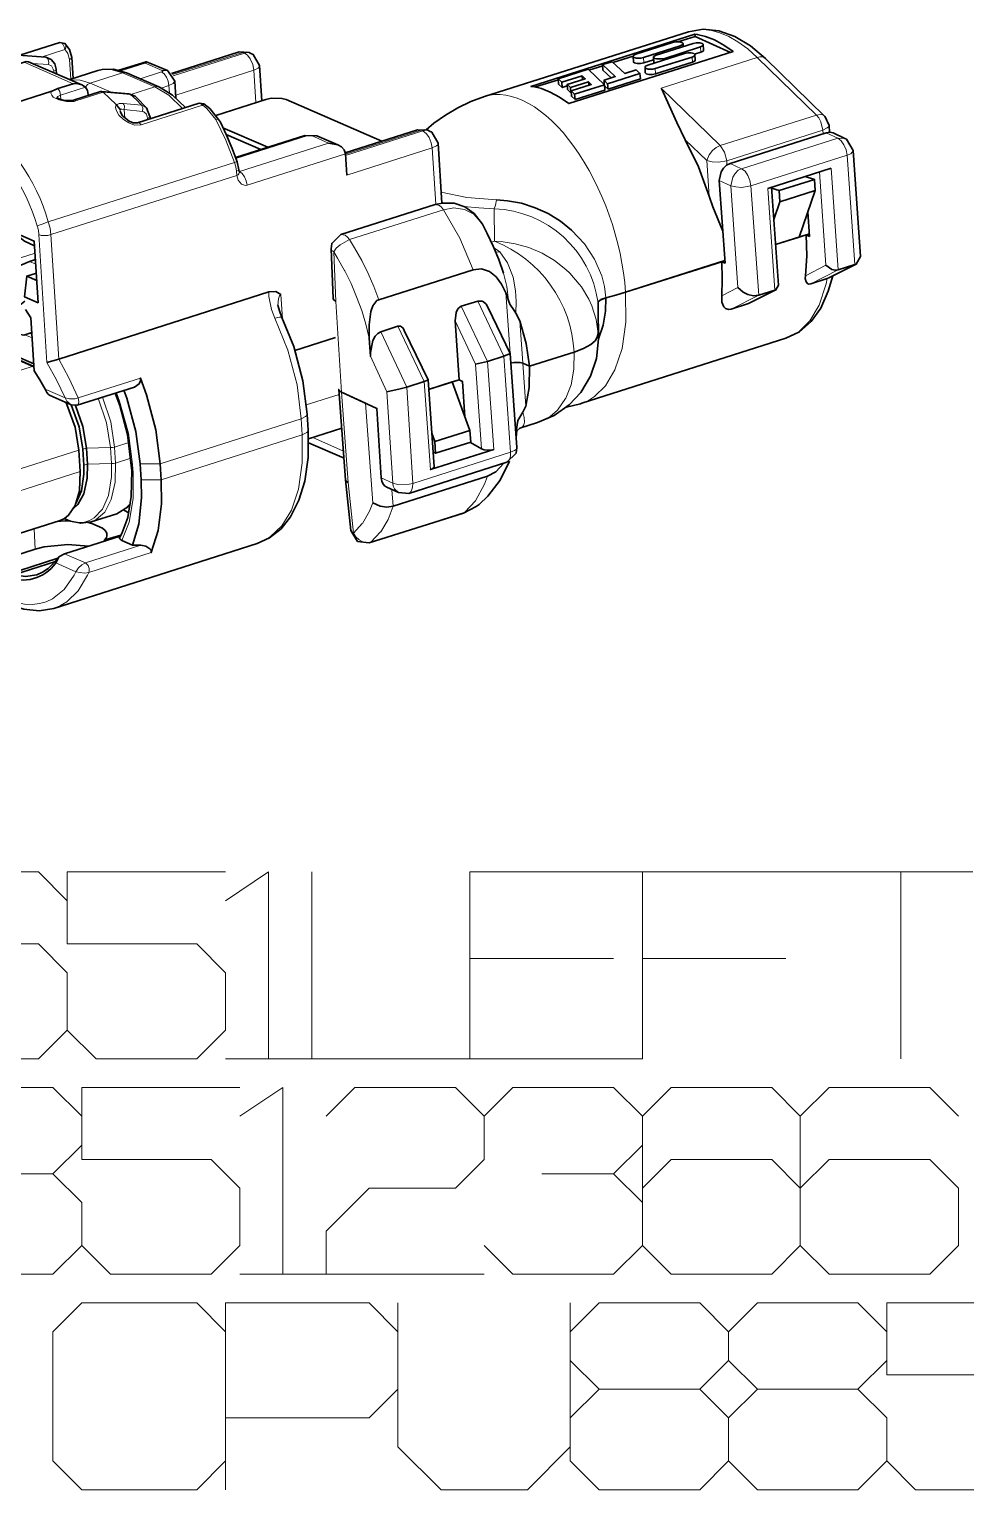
# Model space of a CAD drawing. Header units: millimetres. Extents: x 0 to 174, y 0 to 33.
# Drawn here: x 44.876 to 45.518, y 14.448 to 15.449 of the extents above; entities that cross this region are included whole.
import ezdxf

# ---------------------------------------------------------------- set-up
doc = ezdxf.new("R2010")
doc.units = ezdxf.units.MM
doc.layers.add('PDF_Geomertry', color=7, linetype='Continuous', true_color=0x405f80)

# ---------------------------------------------------------------- blocks, each defined once
blk = doc.blocks.new('SYM_CPU88567_058')
at = {"layer": 'PDF_Geomertry', "color": 7, "lineweight": 35}
for points in [[(0.1147, 0.1228), (0.12, 0.1272), (0.1279, 0.1329), (0.1364, 0.1379), (0.1453, 0.1421), (0.1546, 0.1456), (0.2943, 0.19), (0.3043, 0.1917), (0.3151, 0.1906), (0.3261, 0.1867), (0.3367, 0.1804), (0.3471, 0.1717), (0.3875, 0.1322)], [(-0.1271, 0.1579), (-0.1279, 0.1722), (-0.1294, 0.1779), (-0.1326, 0.1819), (-0.1362, 0.1826), (-0.1636, 0.1739)], [(0.2703, 0.1725), (0.2711, 0.1717), (0.2725, 0.1713), (0.2758, 0.1713), (0.2774, 0.1715), (0.3026, 0.1796), (0.304, 0.1803), (0.3044, 0.1807), (0.3044, 0.1811), (0.3044, 0.1813), (0.3043, 0.1815), (0.3038, 0.1819), (0.3021, 0.1824), (0.2997, 0.1824), (0.2975, 0.1819), (0.2722, 0.1739), (0.2708, 0.1733), (0.2704, 0.1729), (0.2704, 0.1725), (0.2706, 0.1688), (0.2707, 0.1686), (0.2708, 0.1685)], [(0.2989, 0.1868), (0.2871, 0.1831)], [(0.2907, 0.1799), (0.2906, 0.1817)], [(0.2985, 0.1746), (0.3029, 0.176), (0.3043, 0.1767), (0.3047, 0.1771), (0.3047, 0.1775), (0.3044, 0.1811)], [(0.3231, 0.1758), (0.2989, 0.1868), (0.2987, 0.1883)], [(-0.1385, 0.1611), (-0.1386, 0.1643), (-0.1396, 0.1679), (-0.1421, 0.171), (-0.1458, 0.1725), (-0.1647, 0.1739)], [(-0.0596, 0.1613), (-0.0133, 0.1761), (-0.0064, 0.1757), (-0.0053, 0.1751), (-0.0037, 0.1744), (0.0007, 0.1668), (0.0022, 0.1426)], [(0.2564, 0.1733), (0.2426, 0.1689)], [(0.2564, 0.1731), (0.2567, 0.1694), (0.2567, 0.1692), (0.2568, 0.169), (0.2574, 0.1686), (0.2592, 0.1682), (0.2615, 0.1682), (0.2637, 0.1686), (0.2704, 0.1707)], [(0.2644, 0.1656), (0.2653, 0.1647), (0.2667, 0.1643), (0.27, 0.1643), (0.2715, 0.1647), (0.2968, 0.1726), (0.2982, 0.1733), (0.2986, 0.1738), (0.2986, 0.1742), (0.2986, 0.1744), (0.2985, 0.1746), (0.2979, 0.175), (0.2962, 0.1754), (0.2939, 0.1754), (0.2917, 0.175), (0.2664, 0.1671), (0.265, 0.1664), (0.2646, 0.166), (0.2646, 0.1656), (0.2647, 0.1619), (0.2649, 0.1617), (0.265, 0.1615), (0.2654, 0.1611), (0.2672, 0.1606), (0.2696, 0.1606), (0.2718, 0.161), (0.2971, 0.169), (0.2985, 0.1697), (0.2989, 0.1701), (0.2989, 0.1706), (0.2986, 0.1742)], [(-0.2004, 0.1249), (-0.1993, 0.1292), (-0.1978, 0.1308), (-0.196, 0.1318), (-0.1417, 0.1492), (-0.1399, 0.15), (-0.1376, 0.151), (-0.1269, 0.1543), (-0.1246, 0.1544), (-0.121, 0.1536), (-0.1575, 0.1694), (-0.1592, 0.1696), (-0.1606, 0.169), (-0.1712, 0.1656), (-0.1763, 0.1644), (-0.1765, 0.1644), (-0.2308, 0.1471), (-0.2336, 0.1451), (-0.2353, 0.1408), (-0.2351, 0.14)], [(-0.05, 0.1381), (-0.0589, 0.1464), (-0.0675, 0.1518), (-0.0683, 0.1521), (-0.0904, 0.1618), (-0.0994, 0.1643), (-0.1071, 0.164), (-0.1101, 0.1633), (-0.1293, 0.1572)], [(-0.0567, 0.1446), (-0.0574, 0.1561), (-0.0622, 0.1632), (-0.0625, 0.1633), (-0.0768, 0.1694), (-0.0769, 0.1694), (-0.0957, 0.1636)], [(-0.0769, 0.1696), (-0.0778, 0.1685)], [(0.2368, 0.1536), (0.2256, 0.1642), (0.2051, 0.1576), (0.2054, 0.154), (0.2079, 0.1517), (0.2113, 0.1528)], [(0.2356, 0.1667), (0.2261, 0.1636)], [(0.2611, 0.1614), (0.2586, 0.1638), (0.2508, 0.1613), (0.2421, 0.1694), (0.2354, 0.1674), (0.2357, 0.1636), (0.2415, 0.1583)], [(0.2365, 0.1567), (0.2442, 0.1592), (0.2354, 0.1674)], [(0.2369, 0.1528), (0.2393, 0.1507), (0.2614, 0.1576), (0.2611, 0.1614), (0.239, 0.1543)], [(-0.121, 0.1535), (-0.1186, 0.1519), (-0.1172, 0.1497), (-0.1167, 0.1469), (-0.1167, 0.1463)], [(0.2053, 0.1571), (0.1896, 0.1521)], [(0.2079, 0.1517), (0.2076, 0.1553), (0.2051, 0.1576)], [(0.2217, 0.1572), (0.2215, 0.1597), (0.2076, 0.1553)], [(0.2215, 0.1597), (0.2236, 0.1578), (0.2113, 0.1539), (0.2115, 0.1503), (0.2138, 0.1482), (0.214, 0.1482)], [(0.2138, 0.1482), (0.2135, 0.1518), (0.2113, 0.1539)], [(0.226, 0.1533), (0.2258, 0.1557), (0.2135, 0.1518)], [(0.2258, 0.1557), (0.2278, 0.1539), (0.2139, 0.1494), (0.2142, 0.1458), (0.2167, 0.1435), (0.2371, 0.15), (0.2368, 0.1536), (0.2164, 0.1471)], [(0.2393, 0.1507), (0.239, 0.1543), (0.2365, 0.1567), (0.2367, 0.1539)], [(0.3179, 0.0532), (0.3111, 0.0699), (0.3085, 0.0774), (0.3013, 0.0974), (0.2921, 0.116), (0.2863, 0.1278), (0.2769, 0.1486), (0.2756, 0.1514)], [(-0.0946, 0.1364), (-0.0968, 0.1393), (-0.0976, 0.14), (-0.1021, 0.1444), (-0.1065, 0.1485), (-0.1065, 0.1486), (-0.1076, 0.149), (-0.1082, 0.149), (-0.1267, 0.1431), (-0.1324, 0.1428), (-0.1356, 0.1435), (-0.1385, 0.145)], [(-0.0744, 0.1319), (-0.0767, 0.1379), (-0.0836, 0.1449), (-0.0846, 0.1457), (-0.0889, 0.1475), (-0.1076, 0.149)], [(-0.0408, 0.141), (-0.0829, 0.1275), (-0.0858, 0.1276), (-0.0886, 0.1286), (-0.0932, 0.1324), (-0.0947, 0.1353)], [(-0.0129, 0.0932), (-0.0132, 0.0936), (-0.0135, 0.0954), (-0.0147, 0.1007), (-0.0181, 0.11), (-0.0219, 0.119), (-0.0262, 0.1279), (-0.0274, 0.1299), (-0.0335, 0.1374), (-0.0375, 0.1406)], [(-0.0292, 0.1326), (0.005, 0.1436), (0.0086, 0.1444), (0.016, 0.1443), (0.0188, 0.1436), (0.0844, 0.115)], [(0.2167, 0.1435), (0.2164, 0.1471), (0.2139, 0.1494)], [(-0.0743, 0.1303), (-0.0743, 0.1319)], [(0.3908, 0.1211), (0.3906, 0.1258), (0.3876, 0.1322)], [(-0.0244, 0.1242), (0.0063, 0.1108)], [(0.0593, 0.1069), (0.1089, 0.1228), (0.1158, 0.1224), (0.1169, 0.1218), (0.1185, 0.1211), (0.1229, 0.1135), (0.1254, 0.0726)], [(0.116, -0.0486), (0.0997, -0.0147), (0.0989, -0.0132), (0.0978, -0.0122), (0.0972, -0.0119), (0.0967, -0.0118), (0.0954, -0.0119), (0.0836, -0.0157), (0.0817, -0.0168), (0.0799, -0.0187), (0.0782, -0.0217), (0.0765, -0.0299), (0.0765, -0.0324), (0.0757, -0.02), (0.0756, -0.0108), (0.0768, -0.0018), (0.0783, 0.0022), (0.081, 0.0057), (0.0822, 0.0063), (0.1468, 0.0268), (0.1526, 0.0274), (0.1581, 0.0257), (0.1626, 0.0219), (0.1664, 0.0169), (0.1693, 0.011), (0.1711, 0.0057), (0.1719, 0.0033), (0.1749, -0.0011), (0.1761, -0.0028), (0.1789, -0.0081), (0.1832, -0.0237), (0.1854, -0.0393), (0.1808, -0.0372), (0.1792, -0.0368), (0.1747, -0.0368), (0.1726, -0.0372), (0.1747, -0.0368), (0.1792, -0.0368), (0.1808, -0.0372), (0.1854, -0.0393), (0.216, -0.0297), (0.2224, -0.0272), (0.2274, -0.0244), (0.2304, -0.0218), (0.2319, -0.0194), (0.2326, -0.0168), (0.2324, 0.0042), (0.2326, 0.0049), (0.2331, 0.0054), (0.2344, 0.0064), (0.2378, 0.0076), (0.2447, 0.0094), (0.2513, 0.0115), (0.3172, 0.0324), (0.3194, 0.0314), (0.3154, 0.0881), (0.3167, 0.0939), (0.3183, 0.0965), (0.3204, 0.0986), (0.3228, 0.0997), (0.3886, 0.1207), (0.3911, 0.1211), (0.3935, 0.1206), (0.4014, 0.1169), (0.4026, 0.1163), (0.4071, 0.1086), (0.4121, 0.036), (0.4092, 0.0308), (0.4082, 0.0304), (0.3969, 0.0268), (0.3947, 0.0265), (0.3925, 0.0271), (0.3885, 0.03)], [(-0.0222, 0.1196), (0.0015, 0.1093)], [(0.0542, 0.1124), (0.0399, 0.1186), (0.0317, 0.1189), (-0.0158, 0.1038)], [(0.0603, 0.0917), (0.0594, 0.1063), (0.0585, 0.109), (0.0567, 0.111), (0.0542, 0.1124), (0.0479, 0.1136)], [(0.3486, 0.0826), (0.3921, 0.0964)], [(0.3743, 0.0907), (0.3806, 0.0888)], [(0.3282, 0.0147), (0.3318, 0.0114), (0.3349, 0.0099), (0.3388, 0.009), (0.3424, 0.0094), (0.3535, 0.0129), (0.3542, 0.0132), (0.356, 0.0164), (0.3512, 0.0835)], [(0.3512, 0.0828), (0.3564, 0.0811), (0.3569, 0.0733), (0.3528, 0.0613)], [(0.3569, 0.0733), (0.3811, 0.0811), (0.3806, 0.0888), (0.3564, 0.0811)], [(0.3811, 0.0811), (0.3701, 0.0493)], [(0.1676, 0.0246), (0.1644, 0.0339), (0.1607, 0.0431), (0.1565, 0.0518), (0.1532, 0.0581), (0.1475, 0.0654), (0.1413, 0.07), (0.134, 0.0724), (0.126, 0.0726), (0.1208, 0.0715), (0.0564, 0.051), (0.0501, 0.0449), (0.0496, 0.0413), (0.051, 0.0072), (0.0513, 0.0064), (0.0528, 0.0051)], [(0.2143, 0.054), (0.2067, 0.0601), (0.1982, 0.0653), (0.1893, 0.0694), (0.18, 0.0724), (0.1703, 0.0742), (0.1628, 0.0747)], [(0.3771, 0.0515), (0.3701, 0.0493), (0.354, 0.0442), (0.375, 0.0508), (0.3772, 0.0497), (0.3761, 0.0665)], [(-0.1588, 0.0225), (-0.1603, 0.0083), (-0.151, 0.0042), (-0.1536, 0.0464), (-0.1687, 0.0531), (-0.1603, 0.0464), (-0.1535, 0.0433)], [(0.375, 0.0508), (0.3753, 0.0364), (0.3744, 0.0228), (0.3743, 0.0208), (0.3749, 0.0185), (0.3758, 0.0174), (0.3765, 0.0171), (0.3781, 0.0172), (0.3893, 0.0208), (0.3904, 0.0213), (0.4092, 0.0308)], [(-0.1528, 0.0338), (-0.1569, 0.0325), (-0.166, 0.0286), (-0.1731, 0.024), (-0.1886, 0.0121), (-0.1932, 0.0042), (-0.1933, 0.0018), (-0.1932, 0), (-0.1928, -0.0021), (-0.1919, -0.004), (-0.1892, -0.0065), (-0.1654, -0.0169)], [(0.1763, -0.0878), (0.1769, -0.0836), (0.1788, -0.0818), (0.191, -0.0779), (0.2024, -0.0731), (0.2126, -0.0658), (0.2206, -0.0572), (0.2272, -0.0461), (0.2314, -0.0339), (0.2328, -0.0204), (0.236, -0.0112), (0.2376, -0.0015), (0.2378, 0.0076), (0.2447, 0.0094), (0.2513, 0.0115), (0.3193, 0.0331)], [(0.3172, 0.0324), (0.3175, 0.0204), (0.3171, 0.009), (0.3172, 0.0046), (0.3185, 0.0014), (0.3196, 0.0003), (0.3219, -0.0004), (0.3235, -0.0001), (0.3347, 0.0035), (0.3354, 0.0038), (0.3542, 0.0132)], [(-0.1519, 0.0196), (-0.1588, 0.0225), (-0.1522, 0.0246)], [(0.2107, -0.0674), (0.2203, -0.0649), (0.2214, -0.0646), (0.3611, -0.0201), (0.3704, -0.0157), (0.3783, -0.0087), (0.385, 0.0006), (0.3901, 0.0122), (0.3931, 0.0226)], [(0.0153, 0.0099), (0.0118, 0.0119), (0.0071, 0.0118), (-0.1369, -0.0343), (-0.145, -0.0368)], [(0.0132, 0.0026), (0.0142, -0.0014), (0.016, -0.0058), (0.024, -0.0258), (0.0303, -0.0493), (0.0332, -0.0721), (0.0339, -0.0831), (0.0339, -0.1017), (0.0317, -0.1179), (0.0276, -0.131), (0.0219, -0.1424), (0.0154, -0.1506), (0.0075, -0.1569), (-0.001, -0.1608), (-0.1403, -0.2053), (-0.1503, -0.2069), (-0.1608, -0.2057), (-0.1694, -0.2029), (-0.1733, -0.2011), (-0.1746, -0.1999), (-0.1749, -0.1987), (-0.1751, -0.1975), (-0.176, -0.1837), (-0.1729, -0.1833)], [(-0.1601, 0.0053), (-0.1647, 0.0017), (-0.1668, -0.0003), (-0.1683, -0.0029), (-0.1693, -0.0057), (-0.1694, -0.0086), (-0.1693, -0.0104), (-0.169, -0.0125), (-0.1682, -0.0144), (-0.1669, -0.0158), (-0.1654, -0.0169), (-0.1649, -0.0171), (-0.1643, -0.0172), (-0.1608, -0.0179), (-0.1554, -0.0162)], [(-0.0864, -0.1618), (-0.0807, -0.1619), (-0.0772, -0.1626), (-0.0744, -0.1644), (-0.0737, -0.1651), (-0.0735, -0.166), (-0.0735, -0.1669), (-0.0689, -0.1519), (-0.0665, -0.1336), (-0.0667, -0.1171), (-0.0674, -0.1061), (-0.0704, -0.0829), (-0.0767, -0.0589), (-0.081, -0.0474), (-0.0808, -0.0493), (-0.0819, -0.0514), (-0.0851, -0.0535), (-0.1243, -0.066), (-0.1283, -0.0656), (-0.1428, -0.0593), (-0.1436, -0.0589), (-0.144, -0.0585), (-0.145, -0.0572), (-0.1462, -0.0549), (-0.1499, -0.0485), (-0.1537, -0.0425), (-0.156, -0.0061), (-0.1597, -0.0004)], [(0.1413, -0.074), (0.1396, -0.0496), (0.1374, -0.0485), (0.1325, -0.05), (0.1164, -0.0551), (0.1374, -0.0485), (0.1346, -0.0082), (0.1353, -0.0024), (0.1365, 0), (0.1379, 0.0015), (0.1387, 0.0018), (0.15, 0.0054), (0.1531, 0.0054), (0.154, 0.0049), (0.1558, 0.0033), (0.1572, 0.0008), (0.1722, -0.0306)], [(0.2378, 0.0076), (0.2339, 0.0061), (0.2328, 0.0051), (0.2324, 0.0042), (0.2326, -0.0168), (0.2319, -0.0194), (0.2304, -0.0218), (0.2274, -0.0244), (0.2224, -0.0272), (0.216, -0.0297), (0.1854, -0.0393), (0.1853, -0.0539), (0.1829, -0.0665), (0.1808, -0.0707), (0.1776, -0.0765), (0.1771, -0.0794), (0.1761, -0.0856)], [(0.2325, 0.0006), (0.2328, -0.0204)], [(-0.2026, -0.0183), (-0.1544, -0.0393), (-0.1542, -0.0394), (-0.1539, -0.0396), (-0.2025, -0.0183)], [(-0.154, -0.0376), (-0.2001, -0.0176)], [(0.0249, -0.0285), (0.0526, -0.0196)], [(0.0549, -0.0551), (0.055, -0.0557), (0.0553, -0.0562), (0.0567, -0.0571), (0.081, -0.0682), (0.0839, -0.1158), (0.0843, -0.1179), (0.0851, -0.1197), (0.0863, -0.1212), (0.0878, -0.1222), (0.0957, -0.1258), (0.1028, -0.1264), (0.1699, -0.105), (0.1763, -0.0989), (0.1767, -0.0949), (0.1722, -0.0306), (0.1722, -0.0306), (0.1722, -0.0307), (0.1721, -0.0307), (0.1718, -0.0308), (0.1679, -0.0324), (0.1567, -0.036), (0.1486, -0.0379)], [(0.1722, -0.0306), (0.1722, -0.0306)], [(0.0879, -0.0568), (0.0969, -0.0547), (0.1014, -0.0535), (0.1133, -0.0497), (0.1157, -0.0489), (0.1158, -0.0487), (0.116, -0.0486), (0.116, -0.0486), (0.116, -0.0486), (0.1201, -0.1081), (0.12, -0.1086), (0.1194, -0.1092), (0.1186, -0.1097), (0.1176, -0.1101), (0.161, -0.0964), (0.1589, -0.0968), (0.1544, -0.0965), (0.1526, -0.0958), (0.145, -0.0914)], [(0.1325, -0.05), (0.1447, -0.0832), (0.1206, -0.0908), (0.1185, -0.085)], [(-0.0922, -0.0557), (-0.0903, -0.0611), (-0.084, -0.084), (-0.0811, -0.1061), (-0.0804, -0.1171), (-0.0803, -0.1294), (-0.0821, -0.1474), (-0.0864, -0.1618), (-0.0936, -0.1586), (-0.0949, -0.1578), (-0.0953, -0.1572), (-0.0953, -0.1568), (-0.0951, -0.1564), (-0.0937, -0.1539), (-0.0896, -0.1428), (-0.0872, -0.1285), (-0.0869, -0.1108), (-0.0874, -0.1054), (-0.0899, -0.086), (-0.0951, -0.0661), (-0.0983, -0.0576)], [(0.0596, -0.1172), (0.0549, -0.0551), (0.055, -0.0557), (0.0553, -0.0562), (0.0567, -0.0571), (0.0731, -0.0646)], [(-0.216, -0.1704), (-0.136, -0.1449), (-0.1329, -0.1435), (-0.1301, -0.1414), (-0.1256, -0.1347), (-0.1226, -0.1246), (-0.1222, -0.1114), (-0.1231, -0.0968), (-0.1256, -0.0811), (-0.1313, -0.0654), (-0.1319, -0.064)], [(-0.1249, -0.1329), (-0.1212, -0.1247), (-0.1196, -0.1131), (-0.1196, -0.1071), (-0.1203, -0.0961), (-0.1228, -0.0808), (-0.1283, -0.0657), (-0.1285, -0.0656)], [(-0.1265, -0.1364), (-0.1239, -0.134), (-0.1197, -0.1267), (-0.1174, -0.116), (-0.1172, -0.1064), (-0.1179, -0.0954), (-0.1203, -0.0806), (-0.1254, -0.0661)], [(0.0569, -0.0818), (0.0342, -0.089)], [(0.1447, -0.0832), (0.1453, -0.0912), (0.1211, -0.0989)], [(0.0342, -0.0917), (0.0585, -0.1022)], [(0.1193, -0.0979), (0.1211, -0.0989), (0.1206, -0.0908)], [(0.1717, -0.1042), (0.1653, -0.1174), (0.1569, -0.1283), (0.1511, -0.1339), (0.1489, -0.1354), (0.1403, -0.1399), (0.0758, -0.1603), (0.0678, -0.1593), (0.0631, -0.1519), (0.0596, -0.1172), (0.0599, -0.1179), (0.0601, -0.1182), (0.0614, -0.119)], [(0.1679, -0.1056), (0.1625, -0.1115), (0.1568, -0.1146), (0.0922, -0.1351), (0.0921, -0.1351), (0.0878, -0.1358), (0.0832, -0.1351), (0.0783, -0.1328)], [(-0.1332, -0.1436), (-0.131, -0.1446), (-0.1289, -0.1453), (-0.1218, -0.1468), (-0.1147, -0.1458), (-0.0972, -0.1403), (-0.089, -0.1353), (-0.0878, -0.134)], [(-0.0889, -0.14), (-0.0904, -0.1389), (-0.0922, -0.1379)], [(-0.1294, -0.1451), (-0.1325, -0.1451), (-0.1354, -0.1453), (-0.1375, -0.1454)], [(-0.1354, -0.1447), (-0.1354, -0.1453)], [(-0.1061, -0.1593), (-0.1053, -0.1583), (-0.1042, -0.1565), (-0.1039, -0.1556), (-0.1039, -0.1546), (-0.104, -0.1537), (-0.105, -0.1519), (-0.1069, -0.1501), (-0.1143, -0.1471), (-0.1168, -0.1464)], [(-0.139, -0.1731), (-0.1676, -0.1822), (-0.1596, -0.1833), (-0.1519, -0.1821), (-0.1479, -0.1804), (-0.144, -0.1779), (-0.1372, -0.1707), (-0.1367, -0.1699), (-0.1329, -0.1678), (-0.0947, -0.1556)], [(-0.0944, -0.1551), (-0.1053, -0.1583)], [(-0.1165, -0.1625), (-0.1306, -0.1614), (-0.1468, -0.1631), (-0.1529, -0.1647), (-0.2004, -0.1799), (-0.2013, -0.1657)], [(-0.1389, -0.1742), (-0.1368, -0.1699)], [(-0.176, -0.1837), (-0.1642, -0.1794), (-0.1374, -0.1708)]]:
    blk.add_lwpolyline(points, dxfattribs=at)
at = {"layer": 'PDF_Geomertry', "color": 7, "lineweight": 13}
for points in [[(0.3471, 0.1717), (0.346, 0.1724), (0.3447, 0.1728), (0.3431, 0.1728), (0.3414, 0.1724), (0.3349, 0.1782), (0.3282, 0.1831), (0.3219, 0.1867), (0.3158, 0.1892), (0.3101, 0.1907), (0.3046, 0.1914), (0.2996, 0.1911), (0.2947, 0.1901), (0.2943, 0.19)], [(-0.1326, 0.1819), (-0.1321, 0.1813), (-0.1319, 0.1807), (-0.1319, 0.1801), (-0.1321, 0.179), (-0.1328, 0.1778), (-0.1332, 0.1797), (-0.134, 0.1814), (-0.1346, 0.1821), (-0.1351, 0.1825), (-0.1362, 0.1826)], [(0.2887, 0.1792), (0.2886, 0.1803)], [(-0.1287, 0.1574), (-0.1296, 0.171), (-0.1306, 0.175), (-0.1315, 0.1765), (-0.1328, 0.1778), (-0.1489, 0.1726)], [(-0.1439, 0.1675), (-0.1437, 0.1692), (-0.144, 0.1708), (-0.1444, 0.1715), (-0.1449, 0.1719), (-0.1453, 0.1722), (-0.1458, 0.1725)], [(-0.1296, 0.171), (-0.1283, 0.1717), (-0.1281, 0.1719), (-0.1279, 0.1722)], [(-0.059, 0.1606), (-0.0108, 0.1758), (-0.0097, 0.1753), (-0.0074, 0.1757), (-0.0053, 0.1751)], [(-0.0568, 0.1465), (-0.0033, 0.1636), (-0.004, 0.1676), (-0.0057, 0.1714), (-0.0076, 0.1739), (-0.0097, 0.1753), (-0.0585, 0.1597)], [(-0.0064, 0.1757), (-0.0086, 0.1763), (-0.0108, 0.1758), (-0.0133, 0.1761)], [(0.2637, 0.1686), (0.2635, 0.1722)], [(0.3906, 0.1258), (0.3903, 0.1249), (0.3894, 0.124), (0.3864, 0.1225), (0.3849, 0.1283), (0.3836, 0.131), (0.3819, 0.1329), (0.3161, 0.1119), (0.2756, 0.1514), (0.3414, 0.1724), (0.3819, 0.1329), (0.3846, 0.1333), (0.3862, 0.1331), (0.3876, 0.1322)], [(0.2775, 0.1706), (0.2774, 0.1715)], [(0.2971, 0.169), (0.2968, 0.1726)], [(0.3029, 0.176), (0.3026, 0.1796)], [(-0.1269, 0.1543), (-0.1606, 0.169)], [(-0.1401, 0.1619), (-0.1403, 0.1631), (-0.1406, 0.1644), (-0.1418, 0.1667), (-0.1439, 0.1675), (-0.155, 0.1683)], [(-0.1403, 0.1631), (-0.139, 0.1636), (-0.1388, 0.164), (-0.1386, 0.1643)], [(-0.101, 0.1485), (-0.1153, 0.1547), (-0.0932, 0.1618), (-0.0711, 0.1522), (-0.0697, 0.1524), (-0.0683, 0.1521)], [(-0.0904, 0.1618), (-0.0918, 0.1621), (-0.0932, 0.1618), (-0.1019, 0.1642), (-0.1061, 0.1642), (-0.1101, 0.1633)], [(-0.0943, 0.1632), (-0.0778, 0.1685), (-0.0661, 0.1633)], [(-0.0665, 0.1624), (-0.0812, 0.1576)], [(-0.0625, 0.1633), (-0.0661, 0.1633), (-0.0658, 0.1632), (-0.0657, 0.1631), (-0.0657, 0.1629), (-0.0658, 0.1628), (-0.066, 0.1626), (-0.0665, 0.1624), (-0.0647, 0.1611), (-0.0631, 0.1588), (-0.0619, 0.156), (-0.0614, 0.1531), (-0.0585, 0.1544), (-0.0574, 0.1561)], [(-0.0019, 0.1414), (-0.0033, 0.1636), (-0.0003, 0.1651), (0.0004, 0.166), (0.0007, 0.1668)], [(0.2718, 0.161), (0.2715, 0.1647)], [(-0.1376, 0.151), (-0.1369, 0.1501), (-0.1362, 0.149), (-0.1356, 0.1465), (-0.1375, 0.1456), (-0.1381, 0.1447)], [(-0.1354, 0.1435), (-0.1356, 0.1465), (-0.1186, 0.1519), (-0.1172, 0.1538), (-0.1153, 0.1547), (-0.1222, 0.1568), (-0.1289, 0.1569)], [(-0.0522, 0.1374), (-0.0615, 0.1464), (-0.0711, 0.1522), (-0.0869, 0.1471)], [(-0.0667, 0.1514), (-0.0614, 0.1531), (-0.0611, 0.1481)], [(-0.1417, 0.1492), (-0.1422, 0.1478), (-0.1417, 0.1464), (-0.1406, 0.1451), (-0.1368, 0.1432), (-0.1315, 0.1421), (-0.1264, 0.1422), (-0.1251, 0.1426), (-0.1065, 0.1485)], [(-0.1251, 0.1426), (-0.1267, 0.1431)], [(-0.1165, 0.1464), (-0.1167, 0.1464)], [(-0.1065, 0.1486), (-0.0878, 0.1469), (-0.0889, 0.1475)], [(-0.0928, 0.1408), (-0.0954, 0.1407), (-0.0964, 0.1403), (-0.0968, 0.1394)], [(-0.0767, 0.1379), (-0.0801, 0.1396), (-0.0839, 0.1435), (-0.0878, 0.1469), (-0.0846, 0.1457)], [(-0.0385, 0.1396), (-0.0804, 0.1261), (-0.085, 0.126), (-0.0889, 0.1275), (-0.0926, 0.1299), (-0.0957, 0.1329), (-0.0975, 0.1363), (-0.0979, 0.1382), (-0.0976, 0.14)], [(-0.0917, 0.1308), (-0.0921, 0.1367), (-0.0936, 0.1369), (-0.0943, 0.1368), (-0.0947, 0.1364), (-0.0947, 0.1353)], [(-0.076, 0.1297), (-0.076, 0.1307), (-0.0768, 0.1335), (-0.0785, 0.1351), (-0.0796, 0.1354)], [(-0.076, 0.1307), (-0.0747, 0.1313), (-0.0744, 0.1317), (-0.0743, 0.1319)], [(-0.0147, 0.1007), (-0.0147, 0.1007), (-0.0147, 0.1007), (-0.0149, 0.1007), (-0.0151, 0.1007), (-0.0165, 0.1003), (-0.0165, 0.1003), (-0.0224, 0.1156), (-0.0293, 0.1299), (-0.0354, 0.1374), (-0.0383, 0.1396)], [(-0.0274, 0.1299), (-0.0274, 0.1299), (-0.0275, 0.13), (-0.0276, 0.13), (-0.0282, 0.1301), (-0.0293, 0.1299)], [(-0.0804, 0.1261), (-0.081, 0.1268), (-0.0817, 0.1274), (-0.0822, 0.1276), (-0.0829, 0.1275)], [(0.0594, 0.106), (0.1114, 0.1225), (0.1125, 0.1221), (0.0594, 0.1051)], [(0.0603, 0.0917), (0.1189, 0.1103), (0.1182, 0.1139), (0.1168, 0.1174), (0.1149, 0.1201), (0.1125, 0.1221), (0.1149, 0.1224), (0.1169, 0.1218)], [(0.1158, 0.1224), (0.1136, 0.1229), (0.1114, 0.1225), (0.1089, 0.1228)], [(0.3207, 0.0988), (0.3206, 0.1015), (0.3864, 0.1225), (0.3865, 0.12)], [(0.3886, 0.1207), (0.3965, 0.1171), (0.3307, 0.0961), (0.3228, 0.0997)], [(-0.0156, 0.1031), (0.0336, 0.1188)], [(0.0363, 0.1188), (0.0479, 0.1136), (-0.0131, 0.0942), (-0.0112, 0.0928), (-0.0096, 0.0906), (-0.0085, 0.0878), (-0.0079, 0.0849)], [(0.0399, 0.1186), (0.0363, 0.1188), (0.0336, 0.1188), (0.0317, 0.1189)], [(0.1213, 0.0717), (0.1189, 0.1103), (0.1218, 0.1117), (0.1226, 0.1125), (0.1229, 0.1135)], [(0.3085, 0.0774), (0.3068, 0.1017), (0.3106, 0.1007), (0.3149, 0.1006), (0.3206, 0.1015), (0.319, 0.1074), (0.3161, 0.1119), (0.3133, 0.1107), (0.3107, 0.1085), (0.3085, 0.1057), (0.3068, 0.1017), (0.2921, 0.116)], [(0.3235, -0.0001), (0.3424, 0.0094), (0.3371, 0.0844), (0.3307, 0.0833), (0.3268, 0.0836), (0.3233, 0.0844), (0.3246, 0.0903), (0.3262, 0.0929), (0.3283, 0.095), (0.3307, 0.0961), (0.3331, 0.0944), (0.335, 0.0915), (0.3364, 0.0881), (0.3371, 0.0844), (0.4029, 0.1053), (0.4022, 0.109), (0.4008, 0.1125), (0.3989, 0.1153), (0.3965, 0.1171)], [(0.4014, 0.1169), (0.3967, 0.1171)], [(-0.1243, -0.066), (-0.1239, -0.0657), (-0.1236, -0.0653), (-0.1233, -0.0649), (-0.1232, -0.0635), (-0.1236, -0.061), (-0.1257, -0.0615), (-0.1296, -0.0615), (-0.1325, -0.0608), (-0.1385, -0.0485), (-0.145, -0.0368), (-0.1506, 0.051), (-0.1488, 0.0504), (-0.1443, 0.0504), (-0.1422, 0.051), (-0.1428, 0.0553), (-0.144, 0.0596), (-0.0165, 0.1003), (-0.0157, 0.0974), (-0.0151, 0.0944), (-0.0149, 0.0915), (-0.014, 0.0919), (-0.0135, 0.0925), (-0.0132, 0.0936)], [(0.0594, 0.1063), (-0.0079, 0.0849), (-0.009, 0.0846), (-0.0117, 0.0854), (-0.0139, 0.0882), (-0.0149, 0.0915), (-0.1422, 0.051), (-0.1369, -0.0343), (-0.1299, -0.0472), (-0.1236, -0.061), (-0.081, -0.0474)], [(0.4071, 0.1086), (0.4069, 0.1078), (0.4065, 0.1074), (0.4054, 0.1064), (0.4029, 0.1053), (0.4082, 0.0304), (0.3893, 0.0208), (0.3886, 0.0172), (0.3838, 0.0026), (0.3774, -0.0082), (0.3699, -0.0157), (0.3656, -0.0183), (0.3611, -0.0201)], [(-0.0151, 0.0944), (-0.0139, 0.0949), (-0.0136, 0.0951), (-0.0135, 0.0954)], [(-0.0133, 0.0943), (-0.0131, 0.0942), (-0.0132, 0.094)], [(0.3744, 0.0228), (0.3885, 0.03), (0.384, 0.0939)], [(0.3781, 0.0172), (0.3969, 0.0268), (0.3921, 0.0964)], [(0.3171, 0.009), (0.3282, 0.0147), (0.3233, 0.0844), (0.3154, 0.0881)], [(0.3486, 0.0826), (0.3535, 0.0129), (0.3347, 0.0035)], [(0.1208, 0.0715), (0.1238, 0.071), (0.1253, 0.0697), (0.1267, 0.0679), (0.0622, 0.0475), (0.0608, 0.0493), (0.0593, 0.0506), (0.0564, 0.051)], [(0.1406, 0.0703), (0.1507, 0.0692), (0.1613, 0.0686), (0.1622, 0.0711), (0.1628, 0.0747), (0.1425, 0.0764), (0.125, 0.08)], [(0.1254, 0.0731), (0.1261, 0.0729), (0.1268, 0.0728)], [(0.1532, 0.0581), (0.1474, 0.0649), (0.141, 0.0682), (0.1336, 0.0692), (0.1267, 0.0679), (0.1378, 0.0485), (0.1468, 0.0268)], [(0.2143, 0.054), (0.2231, 0.0447), (0.23, 0.0342), (0.2349, 0.0228), (0.2368, 0.0153), (0.2378, 0.0076)], [(0.0822, 0.0063), (0.0788, 0.0154), (0.0749, 0.0244), (0.0706, 0.0333), (0.0706, 0.0333), (0.0657, 0.0419), (0.0622, 0.0475), (0.0558, 0.044), (0.0531, 0.0417), (0.0514, 0.0392), (0.0501, 0.0401), (0.0497, 0.0407), (0.0496, 0.0413)], [(0.1625, 0.039), (0.1651, 0.0392), (0.1614, 0.0417)], [(-0.1531, 0.0383), (-0.1906, 0.0264), (-0.1924, 0.0251), (-0.2143, -0.0015), (-0.2156, -0.005), (-0.215, -0.0135), (-0.2146, -0.0149), (-0.214, -0.0156), (-0.2132, -0.0161), (-0.2101, -0.0172), (-0.1839, -0.0087)], [(-0.1526, 0.0306), (-0.1569, 0.0325)], [(0.071, -0.1471), (0.0649, -0.1536), (0.0614, -0.119), (0.0567, -0.0571), (0.0528, 0.0051), (0.0514, 0.0392), (0.054, 0.0349), (0.0589, 0.0264), (0.059, 0.0261), (0.0633, 0.0174), (0.0671, 0.0082), (0.0706, -0.001), (0.0733, -0.0104), (0.0757, -0.02)], [(0.1761, -0.0028), (0.1764, 0.0051), (0.1758, 0.0125), (0.1742, 0.0217), (0.1704, 0.0315), (0.1651, 0.0392)], [(0.1711, 0.0057), (0.1699, 0.0154), (0.1676, 0.0246)], [(-0.0811, -0.1061), (-0.0674, -0.1061), (0.0292, -0.0753), (0.0263, -0.0521), (0.0199, -0.0282), (0.0112, -0.0062), (0.0088, -0.0004), (0.0069, 0.0085), (0.0071, 0.0118)], [(0.1693, 0.011), (0.1722, -0.0304)], [(0.2214, -0.0646), (0.2258, -0.0628), (0.2301, -0.0601), (0.2376, -0.0526), (0.244, -0.0418), (0.2489, -0.0272), (0.2514, -0.009), (0.2513, 0.0115)], [(0.0132, 0.0026), (0.0135, 0.0069), (0.0142, 0.009), (0.0153, 0.0099), (0.0164, -0.0068)], [(0.161, -0.0964), (0.1567, -0.036), (0.1387, 0.0018)], [(0.15, 0.0054), (0.1679, -0.0324), (0.1725, -0.0982), (0.1751, -0.0971), (0.1763, -0.0962), (0.1765, -0.0957), (0.1767, -0.0949)], [(0.2378, 0.0076), (0.2378, 0.0076)], [(0.016, -0.0058), (0.0158, -0.0058), (0.0158, -0.0057), (0.0154, -0.0056), (0.0144, -0.0056), (0.0112, -0.0062)], [(0.1526, -0.0958), (0.1486, -0.0379), (0.1346, -0.0082)], [(0.1829, -0.0665), (0.1808, -0.0372), (0.1789, -0.0081)], [(-0.1551, -0.0199), (-0.1601, -0.0178)], [(-0.1553, -0.0172), (-0.1565, -0.0167)], [(0.0957, -0.1258), (0.0931, -0.1233), (0.0922, -0.1215), (0.0918, -0.1194), (0.0953, -0.1203), (0.1031, -0.1201), (0.1056, -0.1196), (0.1014, -0.0535), (0.0836, -0.0157)], [(0.0954, -0.0119), (0.1133, -0.0497), (0.1176, -0.1101)], [(-0.3363, -0.0844), (-0.3165, -0.0931), (-0.2358, -0.0672), (-0.2343, -0.0649), (-0.1544, -0.0393)], [(0.0839, -0.1158), (0.0918, -0.1194), (0.0879, -0.0568), (0.0765, -0.0324)], [(-0.1462, -0.0549), (-0.1325, -0.0608), (-0.1313, -0.0632), (-0.1283, -0.0656)], [(-0.0936, -0.1586), (-0.0887, -0.146), (-0.086, -0.1299), (-0.0858, -0.1121), (-0.0863, -0.1065), (-0.0892, -0.0851), (-0.0953, -0.0631), (-0.0974, -0.0574)], [(0.0551, -0.0586), (0.0326, -0.0658)], [(-0.0876, -0.1022), (-0.0981, -0.1056), (-0.0986, -0.0946), (-0.1, -0.0949), (-0.1015, -0.095), (-0.1042, -0.0781), (-0.1099, -0.0612)], [(-0.0889, -0.0914), (-0.0986, -0.0946), (-0.1012, -0.0774), (-0.1069, -0.0604), (-0.1069, -0.0604)], [(0.0711, -0.1471), (0.076, -0.1386), (0.0783, -0.1328), (0.0731, -0.0646)], [(0.0339, -0.0831), (0.0336, -0.0839), (0.0329, -0.0847), (0.0299, -0.0862), (0.0292, -0.0753), (0.0322, -0.0737), (0.0329, -0.0729), (0.0332, -0.0721)], [(0.1769, -0.0836), (0.1771, -0.0794)], [(0.1808, -0.0707), (0.1819, -0.0744), (0.1821, -0.0776), (0.1815, -0.0794), (0.1806, -0.0808), (0.1788, -0.0818)], [(-0.001, -0.1608), (0.0036, -0.1589), (0.0079, -0.1562), (0.0158, -0.1487), (0.0224, -0.1378), (0.0272, -0.1235), (0.0299, -0.1054), (0.0299, -0.0862), (-0.0667, -0.1171), (-0.0804, -0.1171)], [(0.0371, -0.0881), (0.0581, -0.0974)], [(-0.3239, -0.1047), (-0.3228, -0.0989), (-0.3211, -0.0961), (-0.3189, -0.0942), (-0.3165, -0.0931), (-0.3115, -0.0958), (-0.3071, -0.0997), (-0.3028, -0.1044), (-0.2985, -0.1106), (-0.2947, -0.1174), (-0.2915, -0.1249), (-0.289, -0.1328), (-0.2865, -0.1481), (-0.2058, -0.1222), (-0.2031, -0.1222), (-0.1231, -0.0968)], [(-0.1147, -0.1458), (-0.1113, -0.1443), (-0.1054, -0.1392), (-0.101, -0.1306), (-0.0982, -0.1186), (-0.0981, -0.1056), (-0.0993, -0.1058), (-0.1008, -0.106), (-0.1015, -0.095), (-0.1179, -0.0954), (-0.1203, -0.0961)], [(0.1028, -0.1264), (0.1035, -0.126), (0.104, -0.1256), (0.105, -0.124), (0.1054, -0.1219), (0.1056, -0.1196), (0.1725, -0.0982), (0.1725, -0.1007), (0.1721, -0.1026), (0.1711, -0.1042), (0.1706, -0.1047), (0.1699, -0.105)], [(-0.131, -0.1446), (-0.1311, -0.1444), (-0.1313, -0.1443), (-0.1269, -0.1458), (-0.1229, -0.1464), (-0.1192, -0.1461), (-0.1157, -0.145), (-0.1125, -0.1432), (-0.1069, -0.1372), (-0.1029, -0.1279), (-0.1008, -0.1151), (-0.1008, -0.106), (-0.1172, -0.1064), (-0.1196, -0.1071)], [(-0.0874, -0.1054), (-0.0874, -0.1056), (-0.0871, -0.1058), (-0.0868, -0.1061), (-0.0863, -0.1065)], [(-0.3003, -0.1481), (-0.2975, -0.1487), (-0.29, -0.1487), (-0.2865, -0.1481), (-0.2857, -0.1626), (-0.2049, -0.1369), (-0.2021, -0.1369), (-0.1222, -0.1114)], [(-0.0869, -0.1108), (-0.0869, -0.111), (-0.0868, -0.1114), (-0.0865, -0.1117), (-0.0858, -0.1121)], [(0.1568, -0.1146), (0.1547, -0.12), (0.1486, -0.1314), (0.1411, -0.1393), (0.1497, -0.1349), (0.1511, -0.1339)], [(0.0922, -0.1351), (0.0912, -0.1239)], [(-0.0972, -0.1403), (-0.0921, -0.1376), (-0.0876, -0.1331)], [(0.0631, -0.1519), (0.0632, -0.1521), (0.0635, -0.1526), (0.0639, -0.1531), (0.0649, -0.1536), (0.0665, -0.1561), (0.0688, -0.1582), (0.0713, -0.1596), (0.074, -0.1601), (0.0768, -0.1599), (0.0835, -0.1528), (0.0836, -0.1528), (0.0886, -0.1443), (0.0921, -0.1351)], [(0.0758, -0.1603), (0.0764, -0.1601), (0.0768, -0.1599), (0.1411, -0.1393), (0.1403, -0.1399)], [(-0.1331, -0.1436), (-0.1313, -0.1443), (-0.1328, -0.1435)], [(-0.1529, -0.1647), (-0.1537, -0.1506)], [(-0.1403, -0.2053), (-0.1357, -0.2033), (-0.1314, -0.2007), (-0.1236, -0.1932), (-0.1171, -0.1824), (-0.1162, -0.1806), (-0.0735, -0.1669)], [(-0.0807, -0.1619), (-0.1186, -0.174), (-0.1329, -0.1678)], [(-0.1694, -0.2029), (-0.1711, -0.2014), (-0.1715, -0.2003), (-0.1718, -0.199), (-0.166, -0.2011), (-0.1603, -0.2022), (-0.1551, -0.2025), (-0.1501, -0.2019), (-0.1454, -0.2007), (-0.1411, -0.1986), (-0.1332, -0.1922), (-0.1264, -0.1825), (-0.1251, -0.1801), (-0.1193, -0.181), (-0.1162, -0.1806), (-0.116, -0.1797), (-0.1161, -0.1778), (-0.1168, -0.1758), (-0.1186, -0.174), (-0.1211, -0.1754), (-0.1233, -0.1774), (-0.1251, -0.1801), (-0.1389, -0.174)]]:
    blk.add_lwpolyline(points, dxfattribs=at)
at = {"layer": 'PDF_Geomertry', "color": 7, "lineweight": 35}
for points in [[(0.2987, 0.1883), (0.1864, 0.1525), (0.1879, 0.1524), (0.1938, 0.151), (0.1996, 0.1486), (0.206, 0.1451), (0.2124, 0.1407), (0.3249, 0.1764), (0.3185, 0.1808), (0.3121, 0.1843), (0.3061, 0.1867), (0.3003, 0.1881)], [(0.2906, 0.1817), (0.2904, 0.1814), (0.2901, 0.181), (0.2886, 0.1803), (0.2635, 0.1722), (0.2618, 0.1718), (0.2585, 0.1718), (0.2572, 0.1722), (0.2564, 0.1731), (0.2565, 0.1735), (0.2569, 0.1739), (0.2583, 0.1746), (0.2835, 0.1826), (0.2857, 0.1831), (0.2881, 0.1831), (0.2899, 0.1825), (0.2904, 0.1821), (0.2906, 0.1819)], [(-0.0408, 0.141), (-0.0375, 0.1406), (-0.0375, 0.1406), (-0.0376, 0.1406), (-0.0378, 0.1403), (-0.0385, 0.1396), (-0.039, 0.1403), (-0.0396, 0.1407)], [(0.1014, -0.0535), (0.1014, -0.0535), (0.1014, -0.0535)]]:
    blk.add_lwpolyline(points, close=True, dxfattribs=at)
at = {"layer": 'PDF_Geomertry', "color": 7, "lineweight": 13}
for points in [[(-0.1517, 0.0569, 0.177191), (-0.2004, 0.1249), (-0.2351, 0.14), (-0.2406, 0.1414), (-0.2458, 0.1419), (-0.2506, 0.1417), (-0.2551, 0.1406), (-0.2594, 0.1388), (-0.2633, 0.1361), (-0.2704, 0.1286), (-0.2761, 0.1178), (-0.2781, 0.1121)], [(-0.1506, 0.051), (-0.1508, 0.0539), (-0.1517, 0.0569), (-0.1482, 0.0582), (-0.144, 0.0596, 0.177655), (-0.196, 0.1318), (-0.2308, 0.1471), (-0.2364, 0.1485), (-0.2417, 0.1492), (-0.2467, 0.1489), (-0.2514, 0.1479), (-0.2518, 0.1478)], [(0.2328, -0.0204), (0.2326, -0.0168), (0.2311, -0.0072), (0.2281, 0.0022), (0.226, 0.0067), (0.221, 0.0151), (0.2194, 0.0171), (0.2131, 0.0246), (0.2103, 0.0271), (0.2025, 0.0332), (0.1942, 0.0382), (0.1851, 0.0421), (0.1757, 0.0447), (0.166, 0.0463), (0.1614, 0.0464), (0.1613, 0.0686, -0.366625), (0.2324, 0.0042), (0.2325, 0.0006)], [(0.1594, 0.0458), (0.1614, 0.0464, -0.295192), (0.216, -0.0297), (0.2158, -0.0412), (0.2139, -0.0521), (0.2139, -0.0521), (0.2103, -0.0612), (0.2101, -0.0614), (0.2046, -0.0693), (0.1997, -0.0736), (0.191, -0.0779)]]:
    blk.add_lwpolyline(points, format="xyb", dxfattribs=at)
blk.add_lwpolyline([(-0.0921, 0.1367), (-0.0796, 0.1354), (-0.0794, 0.1378), (-0.0797, 0.1388), (-0.0801, 0.1396), (-0.0928, 0.1408), (-0.0922, 0.14), (-0.0919, 0.139)], close=True, dxfattribs=at)
at = {"layer": 'PDF_Geomertry', "color": 7, "lineweight": 35}
blk.add_lwpolyline([(-0.1389, -0.174, -0.361524), (-0.1729, -0.1833), (-0.1676, -0.1822)], format="xyb", dxfattribs=at)
at = {"layer": 'PDF_Geomertry', "color": 7, "lineweight": 13}
blk.add_ellipse((0.1881, 0.0411), major_axis=(-0.0336, 0.1044), ratio=0.516661, start_param=4.263887, end_param=6.281415, dxfattribs=at)

msp = doc.modelspace()

# ---------------------------------------------------------------- linework, layer by layer
at = {"layer": 'PDF_Geomertry', "color": 7, "lineweight": 13}
for points in [[(44.9025, 14.8517), (44.8828, 14.8714), (44.8139, 14.8714), (44.7943, 14.8517), (44.7943, 14.7631), (44.8139, 14.7433), (44.8828, 14.7433), (44.9025, 14.7631), (44.9025, 14.8024), (44.8828, 14.8221), (44.8139, 14.8221), (44.7943, 14.8024)], [(45.0108, 14.8714), (44.9025, 14.8714), (44.9025, 14.8221), (44.9911, 14.8221), (45.0108, 14.8024), (45.0108, 14.7631), (44.9911, 14.7433), (44.9222, 14.7433), (44.9025, 14.7631)], [(45.0108, 14.8517), (45.0403, 14.8714), (45.0403, 14.7433)], [(45.0699, 14.8714), (45.0699, 14.7433), (45.1781, 14.7433)], [(45.2963, 14.8714), (45.1781, 14.8714), (45.1781, 14.7433), (45.2963, 14.7433), (45.2963, 14.8714), (45.4143, 14.8714), (45.5226, 14.8714)], [(45.4733, 14.8714), (45.4733, 14.7433)], [(45.2765, 14.8122), (45.1781, 14.8122)], [(45.3946, 14.8122), (45.2963, 14.8122)], [(45.0108, 14.7433), (45.0699, 14.7433)], [(44.804, 14.704), (44.8238, 14.7238), (44.8926, 14.7238), (44.9124, 14.704), (44.9124, 14.6843), (44.8926, 14.6646), (44.8435, 14.6646), (44.8926, 14.6646), (44.9124, 14.645), (44.9124, 14.6154), (44.8926, 14.5957), (44.8238, 14.5957), (44.804, 14.6154)], [(45.0207, 14.7238), (44.9124, 14.7238), (44.9124, 14.6744), (45.001, 14.6744), (45.0207, 14.6547), (45.0207, 14.6154), (45.001, 14.5957), (44.9321, 14.5957), (44.9124, 14.6154)], [(45.0207, 14.704), (45.0501, 14.7238), (45.0501, 14.5957)], [(45.0797, 14.704), (45.0993, 14.7238), (45.1683, 14.7238), (45.1879, 14.704), (45.1879, 14.6744), (45.1683, 14.6547), (45.1092, 14.6547), (45.0797, 14.6253), (45.0797, 14.5957), (45.1879, 14.5957)], [(45.1879, 14.704), (45.2076, 14.7238), (45.2765, 14.7238), (45.2963, 14.704), (45.2963, 14.6843), (45.2765, 14.6646), (45.2274, 14.6646), (45.2765, 14.6646), (45.2963, 14.645), (45.2963, 14.6154), (45.2765, 14.5957), (45.2076, 14.5957), (45.1879, 14.6154)], [(45.4044, 14.704), (45.3849, 14.7238), (45.316, 14.7238), (45.2963, 14.704), (45.2963, 14.6154), (45.316, 14.5957), (45.3849, 14.5957), (45.4044, 14.6154), (45.4044, 14.6547), (45.3849, 14.6744), (45.316, 14.6744), (45.2963, 14.6547)], [(45.5128, 14.704), (45.4931, 14.7238), (45.4242, 14.7238), (45.4044, 14.704), (45.4044, 14.6154), (45.4242, 14.5957), (45.4931, 14.5957), (45.5128, 14.6154), (45.5128, 14.6547), (45.4931, 14.6744), (45.4242, 14.6744), (45.4044, 14.6547)], [(45.0207, 14.5957), (45.0797, 14.5957)], [(45.0108, 14.4481), (45.0108, 14.5761), (45.1092, 14.5761), (45.1289, 14.5564), (45.1289, 14.5169), (45.1092, 14.4974), (45.0108, 14.4974)], [(45.1289, 14.5761), (45.1289, 14.4776), (45.1585, 14.4481), (45.2175, 14.4481), (45.2469, 14.4776), (45.2469, 14.5761)], [(45.5718, 14.5761), (45.4636, 14.5761), (45.4636, 14.5268), (45.5521, 14.5268), (45.5718, 14.5071), (45.5718, 14.4678), (45.5521, 14.4481), (45.4832, 14.4481), (45.4636, 14.4678)], [(45.2667, 14.5169), (45.2469, 14.4974), (45.2469, 14.4678), (45.2667, 14.4481), (45.3356, 14.4481), (45.3553, 14.4678), (45.3553, 14.4974), (45.3356, 14.5169)], [(45.375, 14.5169), (45.3553, 14.4974), (45.3553, 14.4678), (45.375, 14.4481), (45.4439, 14.4481), (45.4636, 14.4678), (45.4636, 14.4974), (45.4439, 14.5169)]]:
    msp.add_lwpolyline(points, dxfattribs=at)
for points in [[(44.9124, 14.5761), (44.9911, 14.5761), (45.0108, 14.5564), (45.0108, 14.4678), (44.9911, 14.4481), (44.9124, 14.4481), (44.8926, 14.4678), (44.8926, 14.5564), (44.9124, 14.5761)], [(45.2667, 14.5761), (45.3356, 14.5761), (45.3553, 14.5564), (45.3553, 14.5367), (45.3356, 14.5169), (45.2667, 14.5169), (45.2469, 14.5367), (45.2469, 14.5564), (45.2667, 14.5761)], [(45.375, 14.5761), (45.4439, 14.5761), (45.4636, 14.5564), (45.4636, 14.5367), (45.4439, 14.5169), (45.375, 14.5169), (45.3553, 14.5367), (45.3553, 14.5564), (45.375, 14.5761)]]:
    msp.add_lwpolyline(points, close=True, dxfattribs=at)

# ---------------------------------------------------------------- block references
msp.add_blockref('SYM_CPU88567_058', (45.0335, 15.2572))

doc.saveas('drawing.dxf')
